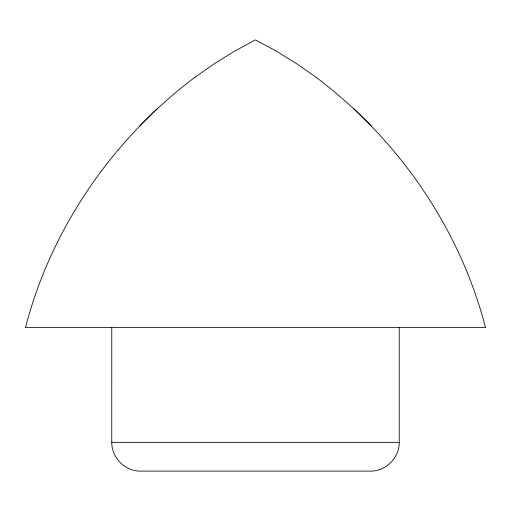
<?xml version="1.0" encoding="UTF-8"?>
<svg xmlns="http://www.w3.org/2000/svg" width="511" height="511" viewBox="0 0 511 511"><rect width="100%" height="100%" fill="white"/><g stroke="black" fill="none" stroke-linecap="round" stroke-linejoin="round"><path stroke-width="0.77" d="M399.238 327.366L399.238 442.354C399.461 457.715 385.85 471.334 370.488 471.104L140.512 471.104C125.15 471.334 111.539 457.715 111.762 442.354L111.781 327.366M25.55 327.366C51.189 228.276 112.586 139.484 194.052 77.921M139.822 125.802L157.037 108.888M194.065 77.921L213.796 64.041L234.287 51.336L255.5 39.896L276.713 51.336L297.204 64.041L316.948 77.921M25.665 327.366L485.335 327.366M111.762 442.354L399.238 442.354M316.935 77.921C398.414 139.471 459.804 228.276 485.45 327.366M353.963 108.888L371.178 125.802"/></g></svg>
